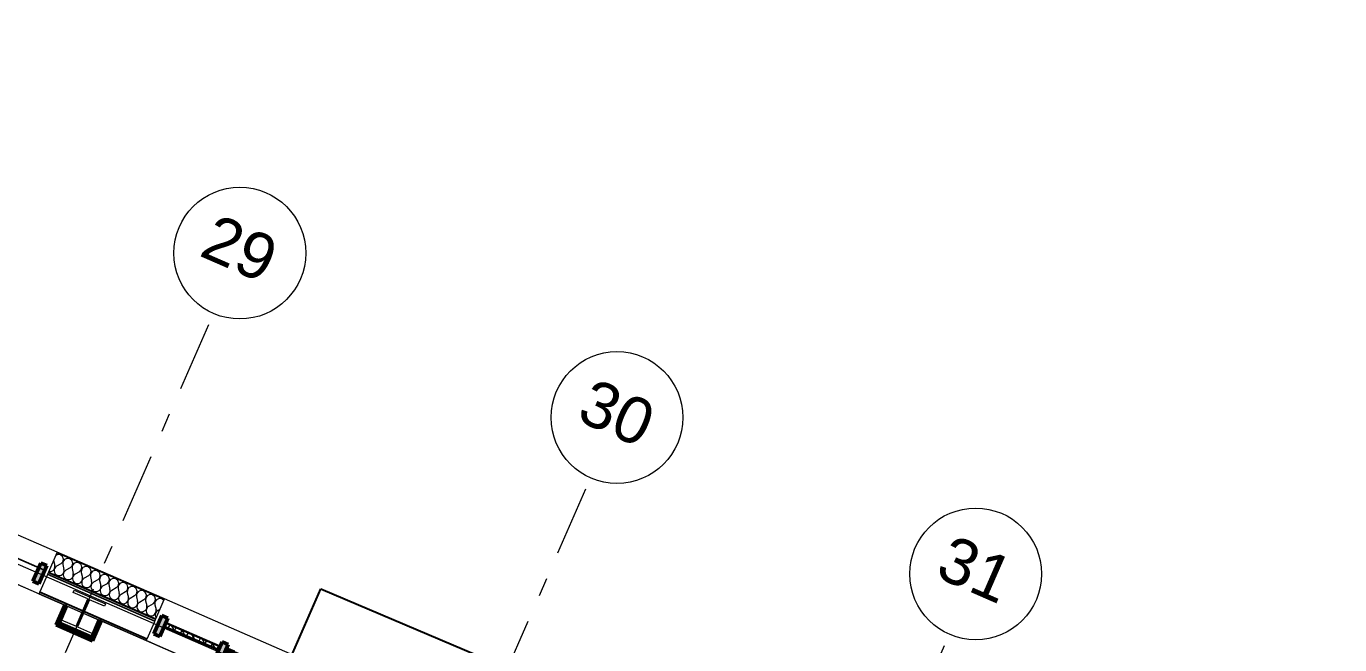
# Model space of a CAD drawing. Header units: millimetres. Extents: x -50172 to 68897, y -80883 to 956680.
# Drawn here: x 15993 to 25960, y -29458 to -24764 of the extents above; entities that cross this region are included whole.
import ezdxf
from ezdxf.enums import TextEntityAlignment as Align

# ---------------------------------------------------------------- set-up
doc = ezdxf.new("R2010")
doc.units = ezdxf.units.MM
doc.header["$MEASUREMENT"] = 0
doc.linetypes.add('Double Dashed', pattern=[1093.611073, 529.166651, -211.666656, 141.111112, -211.666656])
for name, color, linetype, lineweight in [('A-25-M_Curtain_Wall_Pen_No__85', 8, 'Continuous', 20), ('COLUMN.IFC Import_Pen_No__2', 8, 'Continuous', 15), ('New_A-20-M_Floor_Slab_Pen_No__89', 8, 'Continuous', 20), ('New_A-25-M_Curtain_Wall_Pen_No__1', 7, 'Continuous', 13), ('New_A-25-M_Wall_Ext_Pen_No__1', 7, 'Continuous', 13), ('New_ArchiCAD Doors_Pen_No__1', 7, 'Continuous', 13), ('New_ArchiCAD Doors_Pen_No__87', 8, 'Continuous', 20), ('New_ArchiCAD Windows_Pen_No__83', 8, 'Continuous', 20), ('New_ArchiCAD Zone Stamps_Pen_No__9', 7, 'Continuous', 13)]:
    doc.layers.add(name, color=color, linetype=linetype, lineweight=lineweight)
for name, color, linetype, lineweight, true_color in [('A-25-M_Wall_Ext_Pen_No__107', 7, 'Continuous', 15, 0xa6a6a6), ('A-25-M_Wall_Int_Pen_No__107', 7, 'Continuous', 15, 0xa6a6a6), ('A-25-M_Wall_Int_Pen_No__27', 7, 'Continuous', 50, 0x2a2a2a), ('New_A-15-MG_Structural_Grid_Phase_2_Pen_No__222', 7, 'Continuous', 13, 0x65af33), ('New_A-25-M_Curtain_Wall_Pen_No__144', 7, 'Continuous', 0, 0xc8c8c8), ('New_A-25-M_Curtain_Wall_Pen_No__165', 7, 'Continuous', 0, 0x006060), ('New_A-25-M_Curtain_Wall_Pen_No__27', 7, 'Continuous', 50, 0x2a2a2a), ('New_A-25-M_Curtain_Wall_Pen_No__43', 7, 'Continuous', 30, 0x444444), ('New_A-25-M_Wall_Ext_Pen_No__107', 7, 'Continuous', 15, 0xa6a6a6), ('New_A-35-M_FFE-Zone_Pen_No__74', 7, 'Continuous', 20, 0x606060), ('New_ArchiCAD Windows_Pen_No__103', 7, 'Continuous', 15, 0xa6a6a6), ('New_ArchiCAD Windows_Pen_No__23', 7, 'Continuous', 30, 0x2a2a2a), ('New_ArchiCAD Windows_Pen_No__63', 7, 'Continuous', 20, 0x606060)]:
    doc.layers.add(name, color=color, linetype=linetype, lineweight=lineweight, true_color=true_color)
for name, color, linetype in [('A-25-M_Wall_Int', 7, 'Continuous'), ('COLUMN.IFC Import', 7, 'Continuous'), ('New_A-15-MG_Structural_Grid_Phase_2', 7, 'Continuous'), ('New_A-20-M_Floor_Slab', 7, 'Continuous'), ('New_A-25-M_Curtain_Wall', 7, 'Continuous'), ('New_A-25-M_Wall_Ext', 7, 'Continuous'), ('New_A-35-M_FFE-Zone', 7, 'Continuous'), ('New_ArchiCAD Doors', 7, 'Continuous')]:
    doc.layers.add(name, color=color, linetype=linetype)
doc.styles.add('GENERATED_STYLE_2', font='')
doc.styles.add('GENERATED_STYLE_3', font='')
doc.styles.add('GENERATED_STYLE_4', font='')
doc.styles.get('GENERATED_STYLE_2').set_extended_font_data('Arial', bold=True)
doc.styles.get('GENERATED_STYLE_3').set_extended_font_data('Arial')
doc.styles.get('GENERATED_STYLE_4').set_extended_font_data('Swis721 BT')
doc.dimstyles.new('GENERATED_STYLE__2', dxfattribs={"dimtxt": 0.18, "dimasz": 273.6, "dimexe": 0.18, "dimexo": 0.0625, "dimgap": 0.09, "dimtad": 0, "dimtih": 1, "dimtoh": 1, "dimdec": 4, "dimzin": 0, "dimdsep": 46, "dimcen": 0.09, "dimadec": 0, "dimazin": 0, "dimtfac": 1, "dimtdec": 4, "dimtmove": 0, "dimatfit": 3, "dimldrblk": 'ARROWHEAD_5', "dimfxl": 1, "dimtolj": 1, "dimtzin": 0, "dimarcsym": 0})
pattern_1 = [(60, (0, 0), (-43.30127, 25), []), (120, (0, 0), (43.30127, 25), [])]

# ---------------------------------------------------------------- blocks, each defined once
blk = doc.blocks.new('Research Lab_INB 2308_15_1', base_point=(13904.9, -32607.4))
at = {"layer": 'New_A-35-M_FFE-Zone_Pen_No__74', "linetype": 'Continuous'}
for p, q in [((16285.7, -29156.8), (14685.8, -28459.1)), ((16219.8, -29307.7), (16285.7, -29156.8)), ((16560.9, -29276.8), (16495.1, -29427.7)), ((19116.2, -30391), (16560.9, -29276.8)), ((16495.1, -29427.7), (16219.8, -29307.7))]:
    blk.add_line(p, q, dxfattribs=at)
at = {"layer": 'New_ArchiCAD Zone Stamps_Pen_No__9'}
for tag, height, style, p in [('ROOM_NAME', 250, 'GENERATED_STYLE_2', (14219.2, -32504.4)), ('zoneNameLine2', 250, 'GENERATED_STYLE_2', (14030.8, -32936.5)), ('ROOM_NUMBER', 200, 'GENERATED_STYLE_3', (13842.4, -33357.2)), ('measuredAreaCode', 200, 'GENERATED_STYLE_3', (13685.3, -33717.3)), ('DUMMY_649', 200, 'GENERATED_STYLE_3', (13992.8, -33851.4)), ('DUMMY_650', 200, 'GENERATED_STYLE_3', (14482.1, -34064.8)), ('DUMMY_651', 133.3, 'GENERATED_STYLE_3', (14761.4, -34171.3))]:
    blk.add_attdef(tag, text='', height=height, rotation=336.44041, dxfattribs=dict(at, style=style)).set_placement(p, align=Align.TOP_LEFT)
blk = doc.blocks.new('Slab_1_1', base_point=(-34879.7, -33019))
at = {"layer": 'New_A-20-M_Floor_Slab_Pen_No__89', "linetype": 'Continuous', "flags": 128}
blk.add_lwpolyline([(1011.6, -48832.8), (12486.7, -53836.5), (17939.8, -41330.7), (16985.7, -40914.7), (17767.9, -39120.9), (18360.6, -39379.3), (18576.1, -38885), (18937.5, -39042.6), (20222.1, -36096.6), (17371, -34853.4), (19341.1, -30335.3), (10989.4, -26693.5), (10933.1, -26822.8), (1863.4, -22868)], dxfattribs=at)
blk = doc.blocks.new('Curtain Wall_4_1')
at = {"layer": 'New_A-25-M_Curtain_Wall', "linetype": 'Continuous', "lineweight": 0, "true_color": 0x000000}
h = blk.add_hatch(dxfattribs=at)
h.set_pattern_fill('Batt_Insulation_0001', color=178, style=0, pattern_type=2)
h.set_pattern_definition(pattern_1)
h.paths.add_polyline_path([(17464.1, -29471.9), (17051.5, -29292.4), (17040.3, -29318.1), (17453, -29497.5)])
at = {"layer": 'New_A-25-M_Curtain_Wall_Pen_No__144', "linetype": 'Continuous'}
for points in [[(17021, -29237.1), (16960.8, -29375.6), (17006.6, -29395.6), (17066.8, -29257.1)], [(17525.3, -29456.5), (17479.5, -29436.6), (17419.3, -29575), (17465.1, -29595)], [(17938, -29636), (17877.8, -29774.5), (17923.6, -29794.4), (17983.9, -29655.9)], [(18855, -30034.8), (18794.8, -30173.3), (18840.7, -30193.2), (18900.9, -30054.8)]]:
    blk.add_hatch(color=256, dxfattribs=at).paths.add_polyline_path(points)
at = {"layer": 'New_A-25-M_Curtain_Wall_Pen_No__165', "linetype": 'Continuous', "lineweight": 0, "true_color": 0x001818}
blk.add_hatch(color=168, dxfattribs=at).paths.add_polyline_path([(17940.6, -29680.2), (18866.8, -30083), (18867.2, -30082.1), (17941, -29679.3)])
at = {"layer": 'New_ArchiCAD Windows_Pen_No__103', "linetype": 'Continuous'}
for points in [[(17514, -29482.6), (17573.6, -29508.6), (17549.7, -29563.6), (17490.1, -29537.7)], [(17902.7, -29717.1), (17843.1, -29691.2), (17867, -29636.2), (17926.6, -29662.1)]]:
    blk.add_hatch(color=256, dxfattribs=at).paths.add_polyline_path(points)
at = {"layer": 'New_A-25-M_Curtain_Wall_Pen_No__1', "linetype": 'Continuous'}
for p, q in [((17941, -29679.3), (17940.6, -29680.2)), ((17940.6, -29680.2), (18866.8, -30083)), ((18867.2, -30082.1), (17941, -29679.3)), ((18866.8, -30083), (18867.2, -30082.1))]:
    blk.add_line(p, q, dxfattribs=at)
at = {"layer": 'New_A-25-M_Curtain_Wall_Pen_No__27', "linetype": 'Continuous'}
for p, q in [((17021, -29237.1), (16960.8, -29375.6)), ((17006.6, -29395.6), (17066.8, -29257.1)), ((17066.8, -29257.1), (17021, -29237.1)), ((16960.8, -29375.6), (17006.6, -29395.6)), ((17479.5, -29436.6), (17419.3, -29575)), ((17465.1, -29595), (17525.3, -29456.5)), ((17525.3, -29456.5), (17479.5, -29436.6)), ((17419.3, -29575), (17465.1, -29595)), ((17938, -29636), (17877.8, -29774.5)), ((17923.6, -29794.4), (17983.9, -29655.9)), ((17983.9, -29655.9), (17938, -29636)), ((17877.8, -29774.5), (17923.6, -29794.4)), ((18855, -30034.8), (18794.8, -30173.3)), ((18840.7, -30193.2), (18900.9, -30054.8)), ((18900.9, -30054.8), (18855, -30034.8)), ((18794.8, -30173.3), (18840.7, -30193.2))]:
    blk.add_line(p, q, dxfattribs=at)
at = {"layer": 'New_A-25-M_Curtain_Wall_Pen_No__43', "linetype": 'Continuous'}
for p, q in [((17051.5, -29292.4), (17464.1, -29471.9)), ((17453, -29497.5), (17040.3, -29318.1))]:
    blk.add_line(p, q, dxfattribs=at)
at = {"layer": 'New_ArchiCAD Windows_Pen_No__23', "linetype": 'Continuous'}
for p, q in [((17490.1, -29537.7), (17514, -29482.6)), ((17514, -29482.6), (17573.6, -29508.6)), ((17549.7, -29563.6), (17490.1, -29537.7)), ((17573.6, -29508.6), (17549.7, -29563.6)), ((17843.1, -29691.2), (17867, -29636.2)), ((17902.7, -29717.1), (17843.1, -29691.2)), ((17867, -29636.2), (17926.6, -29662.1)), ((17926.6, -29662.1), (17902.7, -29717.1))]:
    blk.add_line(p, q, dxfattribs=at)
at = {"layer": 'New_ArchiCAD Windows_Pen_No__63', "linetype": 'Continuous'}
blk.add_line((17863, -29645.4), (17569.6, -29517.7), dxfattribs=at)
at = {"layer": 'New_ArchiCAD Windows_Pen_No__83', "linetype": 'Continuous'}
for p, q in [((17843.1, -29691.2), (17549.7, -29563.6)), ((17573.6, -29508.6), (17867, -29636.2))]:
    blk.add_line(p, q, dxfattribs=at)
blk = doc.blocks.new('Curtain Wall_5_1')
at = {"layer": 'New_A-25-M_Curtain_Wall', "linetype": 'Continuous', "lineweight": 0, "true_color": 0x000000}
h = blk.add_hatch(dxfattribs=at)
h.set_pattern_fill('Batt_Insulation_0001', color=178, style=0, pattern_type=2)
h.set_pattern_definition(pattern_1)
h.paths.add_polyline_path([(14254.9, -28075.1), (13842.3, -27895.6), (13831.1, -27921.3), (14243.8, -28100.8)])
h = blk.add_hatch(dxfattribs=at)
h.set_pattern_fill('Batt_Insulation_0001', color=178, style=0, pattern_type=2)
h.set_pattern_definition(pattern_1)
h.paths.add_polyline_path([(15171.9, -28474), (14300.8, -28095.1), (14289.6, -28120.7), (15160.8, -28499.6)])
at = {"layer": 'New_A-25-M_Curtain_Wall_Pen_No__144', "linetype": 'Continuous'}
for points in [[(11519.2, -26843.3), (11459, -26981.8), (11504.8, -27001.7), (11565.1, -26863.2)], [(12436.2, -27242.1), (12376, -27380.6), (12421.9, -27400.5), (12482.1, -27262.1)], [(13353.3, -27641), (13293, -27779.4), (13338.9, -27799.4), (13399.1, -27660.9)], [(13857.6, -27860.3), (13811.8, -27840.4), (13751.5, -27978.9), (13797.4, -27998.8)], [(14270.3, -28039.8), (14210.1, -28178.3), (14255.9, -28198.2), (14316.1, -28059.7)], [(15187.3, -28438.6), (15127.1, -28577.1), (15172.9, -28597.1), (15233.2, -28458.6)], [(16150.1, -28857.4), (16104.3, -28837.5), (16044, -28975.9), (16089.9, -28995.9)]]:
    blk.add_hatch(color=256, dxfattribs=at).paths.add_polyline_path(points)
at = {"layer": 'New_A-25-M_Curtain_Wall_Pen_No__165', "linetype": 'Continuous', "lineweight": 0, "true_color": 0x001818}
for points in [[(11521.8, -26887.5), (12448, -27290.3), (12448.4, -27289.4), (11522.2, -26886.6)], [(12438.8, -27286.3), (13365, -27689.2), (13365.4, -27688.2), (12439.2, -27285.4)], [(16116.4, -28884.7), (15190.3, -28481.9), (15189.9, -28482.8), (16116, -28885.6)]]:
    blk.add_hatch(color=168, dxfattribs=at).paths.add_polyline_path(points)
at = {"layer": 'New_ArchiCAD Windows_Pen_No__103', "linetype": 'Continuous'}
for points in [[(13387.7, -27687), (13447.4, -27713), (13423.4, -27768), (13363.8, -27742.1)], [(13776.5, -27921.5), (13716.9, -27895.6), (13740.8, -27840.6), (13800.4, -27866.5)]]:
    blk.add_hatch(color=256, dxfattribs=at).paths.add_polyline_path(points)
at = {"layer": 'New_A-25-M_Curtain_Wall_Pen_No__1', "linetype": 'Continuous'}
for p, q in [((11522.2, -26886.6), (11521.8, -26887.5)), ((11521.8, -26887.5), (12448, -27290.3)), ((12448.4, -27289.4), (11522.2, -26886.6)), ((12439.2, -27285.4), (12438.8, -27286.3)), ((12438.8, -27286.3), (13365, -27689.2)), ((13365.4, -27688.2), (12439.2, -27285.4)), ((12448, -27290.3), (12448.4, -27289.4)), ((13365, -27689.2), (13365.4, -27688.2)), ((15190.3, -28481.9), (15189.9, -28482.8)), ((15189.9, -28482.8), (16116, -28885.6)), ((16116.4, -28884.7), (15190.3, -28481.9)), ((16116, -28885.6), (16116.4, -28884.7))]:
    blk.add_line(p, q, dxfattribs=at)
at = {"layer": 'New_A-25-M_Curtain_Wall_Pen_No__27', "linetype": 'Continuous'}
for p, q in [((11519.2, -26843.3), (11459, -26981.8)), ((11504.8, -27001.7), (11565.1, -26863.2)), ((11565.1, -26863.2), (11519.2, -26843.3)), ((11459, -26981.8), (11504.8, -27001.7)), ((12436.2, -27242.1), (12376, -27380.6)), ((12421.9, -27400.5), (12482.1, -27262.1)), ((12482.1, -27262.1), (12436.2, -27242.1)), ((12376, -27380.6), (12421.9, -27400.5)), ((13353.3, -27641), (13293, -27779.4)), ((13338.9, -27799.4), (13399.1, -27660.9)), ((13399.1, -27660.9), (13353.3, -27641)), ((13293, -27779.4), (13338.9, -27799.4)), ((13811.8, -27840.4), (13751.5, -27978.9)), ((13797.4, -27998.8), (13857.6, -27860.3)), ((13857.6, -27860.3), (13811.8, -27840.4)), ((13751.5, -27978.9), (13797.4, -27998.8)), ((14270.3, -28039.8), (14210.1, -28178.3)), ((14255.9, -28198.2), (14316.1, -28059.7)), ((14316.1, -28059.7), (14270.3, -28039.8)), ((14210.1, -28178.3), (14255.9, -28198.2)), ((15187.3, -28438.6), (15127.1, -28577.1)), ((15172.9, -28597.1), (15233.2, -28458.6)), ((15233.2, -28458.6), (15187.3, -28438.6)), ((15127.1, -28577.1), (15172.9, -28597.1)), ((16104.3, -28837.5), (16044, -28975.9)), ((16089.9, -28995.9), (16150.1, -28857.4)), ((16150.1, -28857.4), (16104.3, -28837.5)), ((16044, -28975.9), (16089.9, -28995.9))]:
    blk.add_line(p, q, dxfattribs=at)
at = {"layer": 'New_A-25-M_Curtain_Wall_Pen_No__43', "linetype": 'Continuous'}
for p, q in [((13842.3, -27895.6), (14254.9, -28075.1)), ((14243.8, -28100.8), (13831.1, -27921.3)), ((14300.8, -28095.1), (15171.9, -28474)), ((15160.8, -28499.6), (14289.6, -28120.7))]:
    blk.add_line(p, q, dxfattribs=at)
at = {"layer": 'New_ArchiCAD Windows_Pen_No__23', "linetype": 'Continuous'}
for p, q in [((13363.8, -27742.1), (13387.7, -27687)), ((13387.7, -27687), (13447.4, -27713)), ((13423.4, -27768), (13363.8, -27742.1)), ((13447.4, -27713), (13423.4, -27768)), ((13716.9, -27895.6), (13740.8, -27840.6)), ((13776.5, -27921.5), (13716.9, -27895.6)), ((13740.8, -27840.6), (13800.4, -27866.5)), ((13800.4, -27866.5), (13776.5, -27921.5))]:
    blk.add_line(p, q, dxfattribs=at)
at = {"layer": 'New_ArchiCAD Windows_Pen_No__63', "linetype": 'Continuous'}
blk.add_line((13736.8, -27849.8), (13443.4, -27722.1), dxfattribs=at)
at = {"layer": 'New_ArchiCAD Windows_Pen_No__83', "linetype": 'Continuous'}
for p, q in [((13716.9, -27895.6), (13423.4, -27768)), ((13447.4, -27713), (13740.8, -27840.6))]:
    blk.add_line(p, q, dxfattribs=at)
blk = doc.blocks.new('*X191')
at = {"layer": 'New_A-25-M_Wall_Ext_Pen_No__107', "linetype": 'Continuous'}
for p, q in [((16232.6, -28772.5), (16217.4, -28779.3)), ((16253.2, -28775.3), (16232.6, -28772.5)), ((16269.3, -28788.5), (16253.2, -28775.3)), ((16276, -28808.2), (16269.3, -28788.5)), ((16164.1, -28901.6), (16167.5, -28902.6)), ((16178, -28902.6), (16188.1, -28899.6)), ((16188.1, -28899.6), (16197, -28894.1)), ((16197, -28894.1), (16204.1, -28886.3)), ((16201, -28816.9), (16200.9, -28819)), ((16200.9, -28819), (16209.7, -28856.1)), ((16204.1, -28886.3), (16208.8, -28876.9)), ((16205.3, -28886.8), (16204.4, -28897.3)), ((16204.4, -28897.3), (16206.4, -28907.6)), ((16209, -28877), (16205.3, -28886.8)), ((16208.8, -28876.9), (16210.7, -28866.5)), ((16215.3, -28868.6), (16209, -28877)), ((16210.7, -28866.5), (16209.7, -28856.1)), ((16223.7, -28862.2), (16215.3, -28868.6)), ((16256.8, -28843.4), (16223.7, -28862.2)), ((16256.8, -28843.4), (16271.4, -28828.5)), ((16271.7, -28828.7), (16270.8, -28849.5)), ((16270.8, -28849.5), (16279.5, -28886.5)), ((16271.4, -28828.5), (16276, -28808.2)), ((16283.4, -28811.5), (16271.7, -28828.7)), ((16278.6, -28907.3), (16280.5, -28897)), ((16285.2, -28899), (16278.9, -28907.5)), ((16280.5, -28897), (16279.5, -28886.5)), ((16302.4, -28803), (16283.4, -28811.5)), ((16293.5, -28892.6), (16285.2, -28899)), ((16326.6, -28873.8), (16293.5, -28892.6)), ((16323.1, -28805.8), (16302.4, -28803)), ((16339.1, -28819), (16323.1, -28805.8)), ((16326.6, -28873.8), (16341.2, -28859)), ((16345.9, -28838.7), (16339.1, -28819)), ((16341.5, -28859.1), (16340.6, -28879.9)), ((16340.6, -28879.9), (16349.4, -28917)), ((16341.2, -28859), (16345.9, -28838.7)), ((16353.2, -28841.9), (16341.5, -28859.1)), ((16372.3, -28833.4), (16353.2, -28841.9)), ((16392.9, -28836.2), (16372.3, -28833.4)), ((16409, -28849.4), (16392.9, -28836.2)), ((16396.5, -28904.3), (16411.1, -28889.4)), ((16415.7, -28869.1), (16409, -28849.4)), ((16411.4, -28889.6), (16410.4, -28910.4)), ((16411.1, -28889.4), (16415.7, -28869.1)), ((16423.1, -28872.4), (16411.4, -28889.6)), ((16442.1, -28863.9), (16423.1, -28872.4)), ((16462.7, -28866.7), (16442.1, -28863.9)), ((16478.8, -28879.9), (16462.7, -28866.7)), ((16485.6, -28899.6), (16478.8, -28879.9)), ((16480.9, -28919.9), (16485.6, -28899.6)), ((16511.9, -28894.3), (16492.9, -28902.8)), ((16532.6, -28897.1), (16511.9, -28894.3)), ((16548.7, -28910.4), (16532.6, -28897.1)), ((16167.5, -28902.6), (16178, -28902.6)), ((16206.4, -28907.6), (16211.1, -28917)), ((16211.1, -28917), (16218.3, -28924.7)), ((16218.3, -28924.7), (16227.2, -28930.2)), ((16227.2, -28930.2), (16237.4, -28933.1)), ((16237.4, -28933.1), (16247.9, -28933)), ((16247.9, -28933), (16258, -28930.1)), ((16258, -28930.1), (16266.9, -28924.5)), ((16266.9, -28924.5), (16273.9, -28916.8)), ((16273.9, -28916.8), (16278.6, -28907.3)), ((16275.2, -28917.3), (16274.3, -28927.8)), ((16274.3, -28927.8), (16276.3, -28938.1)), ((16278.9, -28907.5), (16275.2, -28917.3)), ((16276.3, -28938.1), (16281, -28947.5)), ((16281, -28947.5), (16288.1, -28955.2)), ((16288.1, -28955.2), (16297.1, -28960.7)), ((16297.1, -28960.7), (16307.2, -28963.5)), ((16307.2, -28963.5), (16317.7, -28963.5)), ((16317.7, -28963.5), (16327.8, -28960.6)), ((16327.8, -28960.6), (16336.7, -28955)), ((16336.7, -28955), (16343.8, -28947.2)), ((16343.8, -28947.2), (16348.4, -28937.8)), ((16345, -28947.7), (16344.1, -28958.2)), ((16344.1, -28958.2), (16346.1, -28968.5)), ((16348.7, -28937.9), (16345, -28947.7)), ((16346.1, -28968.5), (16350.8, -28977.9)), ((16348.4, -28937.8), (16350.4, -28927.5)), ((16355, -28929.5), (16348.7, -28937.9)), ((16350.4, -28927.5), (16349.4, -28917)), ((16350.8, -28977.9), (16357.9, -28985.6)), ((16363.3, -28923.1), (16355, -28929.5)), ((16357.9, -28985.6), (16366.9, -28991.1)), ((16396.5, -28904.3), (16363.3, -28923.1)), ((16366.9, -28991.1), (16377, -28994)), ((16377, -28994), (16387.5, -28993.9)), ((16387.5, -28993.9), (16397.6, -28991)), ((16397.6, -28991), (16406.6, -28985.4)), ((16406.6, -28985.4), (16413.6, -28977.7)), ((16410.4, -28910.4), (16419.2, -28947.4)), ((16413.6, -28977.7), (16418.3, -28968.2)), ((16414.8, -28978.2), (16413.9, -28988.7)), ((16413.9, -28988.7), (16415.9, -28999)), ((16418.6, -28968.4), (16414.8, -28978.2)), ((16415.9, -28999), (16420.7, -29008.4)), ((16418.3, -28968.2), (16420.2, -28957.9)), ((16424.8, -28959.9), (16418.6, -28968.4)), ((16420.2, -28957.9), (16419.2, -28947.4)), ((16433.2, -28953.5), (16424.8, -28959.9)), ((16466.3, -28934.7), (16433.2, -28953.5)), ((16466.3, -28934.7), (16480.9, -28919.9)), ((16481.2, -28920), (16480.3, -28940.8)), ((16480.3, -28940.8), (16489.1, -28977.9)), ((16492.9, -28902.8), (16481.2, -28920)), ((16483.5, -29008.1), (16488.1, -28998.7)), ((16488.4, -28998.8), (16484.7, -29008.6)), ((16488.1, -28998.7), (16490, -28988.4)), ((16494.7, -28990.4), (16488.4, -28998.8)), ((16490, -28988.4), (16489.1, -28977.9)), ((16503, -28984), (16494.7, -28990.4)), ((16536.2, -28965.2), (16503, -28984)), ((16536.2, -28965.2), (16550.8, -28950.4)), ((16555.4, -28930.1), (16548.7, -28910.4)), ((16551, -28950.5), (16550.1, -28971.3)), ((16550.1, -28971.3), (16558.9, -29008.3)), ((16550.8, -28950.4), (16555.4, -28930.1)), ((16562.8, -28933.3), (16551, -28950.5)), ((16581.8, -28924.8), (16562.8, -28933.3)), ((16606, -28995.6), (16572.9, -29014.4)), ((16602.4, -28927.6), (16581.8, -28924.8)), ((16618.5, -28940.8), (16602.4, -28927.6)), ((16606, -28995.6), (16620.6, -28980.8)), ((16625.2, -28960.5), (16618.5, -28940.8)), ((16620.9, -28980.9), (16620, -29001.7)), ((16620, -29001.7), (16628.7, -29038.8)), ((16620.6, -28980.8), (16625.2, -28960.5)), ((16632.6, -28963.7), (16620.9, -28980.9)), ((16651.6, -28955.2), (16632.6, -28963.7)), ((16672.3, -28958), (16651.6, -28955.2)), ((16688.3, -28971.3), (16672.3, -28958)), ((16695.1, -28991), (16688.3, -28971.3)), ((16690.4, -29011.3), (16695.1, -28991)), ((16702.4, -28994.2), (16690.7, -29011.4)), ((16721.5, -28985.7), (16702.4, -28994.2)), ((16742.1, -28988.5), (16721.5, -28985.7)), ((16758.2, -29001.7), (16742.1, -28988.5)), ((16764.9, -29021.4), (16758.2, -29001.7)), ((16420.7, -29008.4), (16427.8, -29016.1)), ((16427.8, -29016.1), (16436.8, -29021.6)), ((16436.8, -29021.6), (16446.9, -29024.4)), ((16446.9, -29024.4), (16457.4, -29024.4)), ((16457.4, -29024.4), (16467.5, -29021.5)), ((16467.5, -29021.5), (16476.4, -29015.9)), ((16476.4, -29015.9), (16483.5, -29008.1)), ((16484.7, -29008.6), (16483.8, -29019.1)), ((16483.8, -29019.1), (16485.8, -29029.4)), ((16485.8, -29029.4), (16490.5, -29038.8)), ((16490.5, -29038.8), (16497.6, -29046.5)), ((16497.6, -29046.5), (16506.6, -29052)), ((16506.6, -29052), (16516.7, -29054.9)), ((16516.7, -29054.9), (16527.2, -29054.8)), ((16527.2, -29054.8), (16537.3, -29051.9)), ((16537.3, -29051.9), (16546.2, -29046.4)), ((16546.2, -29046.4), (16553.3, -29038.6)), ((16553.3, -29038.6), (16558, -29029.1)), ((16554.5, -29039.1), (16553.6, -29049.6)), ((16553.6, -29049.6), (16555.6, -29059.9)), ((16558.2, -29029.3), (16554.5, -29039.1)), ((16555.6, -29059.9), (16560.3, -29069.3)), ((16558, -29029.1), (16559.9, -29018.8)), ((16564.5, -29020.8), (16558.2, -29029.3)), ((16559.9, -29018.8), (16558.9, -29008.3)), ((16560.3, -29069.3), (16567.5, -29077)), ((16572.9, -29014.4), (16564.5, -29020.8)), ((16567.5, -29077), (16576.4, -29082.5)), ((16576.4, -29082.5), (16586.6, -29085.3)), ((16586.6, -29085.3), (16597.1, -29085.3)), ((16597.1, -29085.3), (16607.2, -29082.4)), ((16607.2, -29082.4), (16616.1, -29076.8)), ((16616.1, -29076.8), (16623.1, -29069)), ((16623.1, -29069), (16627.8, -29059.6)), ((16624.4, -29069.5), (16623.5, -29080)), ((16623.5, -29080), (16625.4, -29090.3)), ((16628.1, -29059.7), (16624.4, -29069.5)), ((16625.4, -29090.3), (16630.2, -29099.7)), ((16627.8, -29059.6), (16629.7, -29049.3)), ((16634.4, -29051.3), (16628.1, -29059.7)), ((16629.7, -29049.3), (16628.7, -29038.8)), ((16630.2, -29099.7), (16637.3, -29107.5)), ((16642.7, -29044.9), (16634.4, -29051.3)), ((16675.8, -29026.1), (16642.7, -29044.9)), ((16675.8, -29026.1), (16690.4, -29011.3)), ((16685.9, -29107.3), (16693, -29099.5)), ((16690.7, -29011.4), (16689.8, -29032.2)), ((16689.8, -29032.2), (16698.6, -29069.3)), ((16693, -29099.5), (16697.6, -29090.1)), ((16694.2, -29100), (16693.3, -29110.5)), ((16697.9, -29090.2), (16694.2, -29100)), ((16697.6, -29090.1), (16699.6, -29079.7)), ((16704.2, -29081.7), (16697.9, -29090.2)), ((16699.6, -29079.7), (16698.6, -29069.3)), ((16712.5, -29075.3), (16704.2, -29081.7)), ((16745.7, -29056.5), (16712.5, -29075.3)), ((16745.7, -29056.5), (16760.3, -29041.7)), ((16760.6, -29041.8), (16759.6, -29062.6)), ((16759.6, -29062.6), (16768.4, -29099.7)), ((16760.3, -29041.7), (16764.9, -29021.4)), ((16772.3, -29024.6), (16760.6, -29041.8)), ((16769.4, -29110.2), (16768.4, -29099.7)), ((16791.3, -29016.2), (16772.3, -29024.6)), ((16815.5, -29087), (16782.4, -29105.8)), ((16811.9, -29018.9), (16791.3, -29016.2)), ((16828, -29032.2), (16811.9, -29018.9)), ((16815.5, -29087), (16830.1, -29072.2)), ((16834.8, -29051.9), (16828, -29032.2)), ((16830.4, -29072.3), (16829.5, -29093.1)), ((16829.5, -29093.1), (16838.2, -29130.2)), ((16830.1, -29072.2), (16834.8, -29051.9)), ((16842.1, -29055.1), (16830.4, -29072.3)), ((16861.1, -29046.6), (16842.1, -29055.1)), ((16881.8, -29049.4), (16861.1, -29046.6)), ((16897.9, -29062.6), (16881.8, -29049.4)), ((16904.6, -29082.3), (16897.9, -29062.6)), ((16900, -29102.6), (16904.6, -29082.3)), ((16912, -29085.5), (16900.2, -29102.7)), ((16931, -29077.1), (16912, -29085.5)), ((16951.6, -29079.9), (16931, -29077.1)), ((16967.7, -29093.1), (16951.6, -29079.9)), ((16974.4, -29112.8), (16967.7, -29093.1)), ((16637.3, -29107.5), (16646.3, -29112.9)), ((16646.3, -29112.9), (16656.4, -29115.8)), ((16656.4, -29115.8), (16666.9, -29115.7)), ((16666.9, -29115.7), (16677, -29112.8)), ((16677, -29112.8), (16685.9, -29107.3)), ((16693.3, -29110.5), (16695.3, -29120.8)), ((16695.3, -29120.8), (16700, -29130.2)), ((16700, -29130.2), (16707.1, -29137.9)), ((16707.1, -29137.9), (16716.1, -29143.4)), ((16716.1, -29143.4), (16726.2, -29146.2)), ((16726.2, -29146.2), (16736.7, -29146.2)), ((16736.7, -29146.2), (16746.8, -29143.3)), ((16746.8, -29143.3), (16755.8, -29137.7)), ((16755.8, -29137.7), (16762.8, -29129.9)), ((16762.8, -29129.9), (16767.5, -29120.5)), ((16764, -29130.5), (16763.1, -29140.9)), ((16763.1, -29140.9), (16765.1, -29151.2)), ((16767.8, -29120.6), (16764, -29130.5)), ((16765.1, -29151.2), (16769.9, -29160.6)), ((16767.5, -29120.5), (16769.4, -29110.2)), ((16774, -29112.2), (16767.8, -29120.6)), ((16769.9, -29160.6), (16777, -29168.4)), ((16782.4, -29105.8), (16774, -29112.2)), ((16777, -29168.4), (16785.9, -29173.9)), ((16785.9, -29173.9), (16796.1, -29176.7)), ((16796.1, -29176.7), (16806.6, -29176.6)), ((16806.6, -29176.6), (16816.7, -29173.7)), ((16816.7, -29173.7), (16825.6, -29168.2)), ((16825.6, -29168.2), (16832.7, -29160.4)), ((16832.7, -29160.4), (16837.3, -29151)), ((16833.9, -29160.9), (16833, -29171.4)), ((16833, -29171.4), (16835, -29181.7)), ((16837.6, -29151.1), (16833.9, -29160.9)), ((16835, -29181.7), (16839.7, -29191.1)), ((16837.3, -29151), (16839.2, -29140.6)), ((16843.9, -29142.6), (16837.6, -29151.1)), ((16839.2, -29140.6), (16838.2, -29130.2)), ((16839.7, -29191.1), (16846.8, -29198.8)), ((16852.2, -29136.3), (16843.9, -29142.6)), ((16846.8, -29198.8), (16855.8, -29204.3)), ((16885.3, -29117.5), (16852.2, -29136.3)), ((16885.3, -29117.5), (16900, -29102.6)), ((16886.5, -29204.2), (16895.4, -29198.6)), ((16895.4, -29198.6), (16902.5, -29190.8)), ((16900.2, -29102.7), (16899.3, -29123.5)), ((16899.3, -29123.5), (16908.1, -29160.6)), ((16902.5, -29190.8), (16907.2, -29181.4)), ((16903.7, -29191.4), (16902.8, -29201.8)), ((16907.4, -29181.5), (16903.7, -29191.4)), ((16907.2, -29181.4), (16909.1, -29171.1)), ((16913.7, -29173.1), (16907.4, -29181.5)), ((16909.1, -29171.1), (16908.1, -29160.6)), ((16922.1, -29166.7), (16913.7, -29173.1)), ((16955.2, -29147.9), (16922.1, -29166.7)), ((16955.2, -29147.9), (16969.8, -29133.1)), ((16970.1, -29133.2), (16969.2, -29154)), ((16969.2, -29154), (16977.9, -29191.1)), ((16969.8, -29133.1), (16974.4, -29112.8)), ((16981.8, -29116), (16970.1, -29133.2)), ((16978.9, -29201.5), (16977.9, -29191.1)), ((17000.8, -29107.5), (16981.8, -29116)), ((16991.9, -29197.2), (16983.6, -29203.6)), ((17008.6, -29187.7), (16991.9, -29197.2)), ((17021.5, -29110.3), (17000.8, -29107.5)), ((17036.8, -29122.9), (17021.5, -29110.3)), ((16855.8, -29204.3), (16865.9, -29207.1)), ((16865.9, -29207.1), (16876.4, -29207.1)), ((16876.4, -29207.1), (16886.5, -29204.2)), ((16902.8, -29201.8), (16904.8, -29212.2)), ((16904.8, -29212.2), (16909.5, -29221.5)), ((16909.5, -29221.5), (16916.7, -29229.3)), ((16916.7, -29229.3), (16925.6, -29234.8)), ((16925.6, -29234.8), (16935.8, -29237.6)), ((16935.8, -29237.6), (16946.3, -29237.5)), ((16946.3, -29237.5), (16956.4, -29234.6)), ((16956.4, -29234.6), (16965.3, -29229.1)), ((16965.3, -29229.1), (16972.3, -29221.3)), ((16972.3, -29221.3), (16977, -29211.9)), ((16973.6, -29221.8), (16972.7, -29232.3)), ((16972.7, -29232.3), (16974.6, -29242.6)), ((16977.3, -29212), (16973.6, -29221.8)), ((16974.6, -29242.6), (16979.4, -29252)), ((16977, -29211.9), (16978.9, -29201.5)), ((16983.6, -29203.6), (16977.3, -29212)), ((16979.4, -29252), (16980.2, -29252.8))]:
    blk.add_line(p, q, dxfattribs=at)
blk = doc.blocks.new('Simple Door Opening_3')
at = {"layer": 'New_ArchiCAD Doors_Pen_No__1', "linetype": 'Continuous'}
for p, q in [((2556.1, -4.5), (2556.1, 0)), ((-2556.1, 0), (-2556.1, -4.5)), ((-2556.1, -4.5), (-2556.1, -164.5)), ((2556.1, -164.5), (2556.1, -4.5)), ((-2556.1, -164.5), (-2556.1, -170.5)), ((-2556.1, -170.5), (-2556.1, -182.5)), ((-2556.1, -182.5), (-2556.1, -185.5)), ((-2556.1, -185.5), (-2556.1, -329.5)), ((2556.1, -170.5), (2556.1, -164.5)), ((2556.1, -182.5), (2556.1, -170.5)), ((2556.1, -185.5), (2556.1, -182.5)), ((2556.1, -329.5), (2556.1, -185.5)), ((-2556.1, -329.5), (-2556.1, -332.5)), ((-2556.1, -332.5), (-2556.1, -345)), ((2556.1, -332.5), (2556.1, -329.5)), ((2556.1, -345), (2556.1, -332.5))]:
    blk.add_line(p, q, dxfattribs=at)
at = {"layer": 'New_ArchiCAD Doors_Pen_No__87', "linetype": 'Continuous'}
for p, q in [((-2556.1, 0), (2556.1, 0)), ((2556.1, -345), (-2556.1, -345))]:
    blk.add_line(p, q, dxfattribs=at)
blk = doc.blocks.new('Simple Door Opening_4')
at = {"layer": 'New_ArchiCAD Doors_Pen_No__1', "linetype": 'Continuous'}
for p, q in [((-1056, 0), (-1056, -4.5)), ((-1056, -4.5), (-1056, -164.5)), ((1056, -4.5), (1056, 0)), ((1056, -164.5), (1056, -4.5)), ((-1056, -164.5), (-1056, -170.5)), ((-1056, -170.5), (-1056, -182.5)), ((-1056, -182.5), (-1056, -185.5)), ((-1056, -185.5), (-1056, -329.5)), ((1056, -170.5), (1056, -164.5)), ((1056, -182.5), (1056, -170.5)), ((1056, -185.5), (1056, -182.5)), ((1056, -329.5), (1056, -185.5)), ((-1056, -329.5), (-1056, -332.5)), ((-1056, -332.5), (-1056, -345)), ((1056, -332.5), (1056, -329.5)), ((1056, -345), (1056, -332.5))]:
    blk.add_line(p, q, dxfattribs=at)
at = {"layer": 'New_ArchiCAD Doors_Pen_No__87', "linetype": 'Continuous'}
for p, q in [((-1056, 0), (1056, 0)), ((1056, -345), (-1056, -345))]:
    blk.add_line(p, q, dxfattribs=at)
blk = doc.blocks.new('Wall_4_1', base_point=(22006.6, -31651.4))
at = {"layer": 'A-25-M_Wall_Ext_Pen_No__107', "linetype": 'Continuous'}
for points in [[(16285.7, -29156.8), (16299.4, -29162.8), (16304.4, -29151.3), (16290.7, -29145.3)], [(16547.1, -29270.8), (16560.9, -29276.8), (16565.9, -29265.3), (16552.1, -29259.3)]]:
    blk.add_hatch(color=256, dxfattribs=at).paths.add_polyline_path(points)
at = {"layer": 'New_A-25-M_Wall_Ext_Pen_No__107', "linetype": 'Continuous'}
h = blk.add_hatch(dxfattribs=at)
h.set_pattern_fill('Plaster_0001', color=256, style=0, pattern_type=2)
h.set_pattern_definition([(0, (0, 0), (0, 173.2051), [0, -100]), (0, (50, 86.6), (0, 173.2051), [0, -100])])
h.paths.add_polyline_path([(17042.3, -29110.3), (16227.9, -28755.2), (16226.1, -28759.3), (17040.5, -29114.5)])
at = {"layer": 'New_A-25-M_Wall_Ext_Pen_No__107', "linetype": 'Continuous', "lineweight": 0, "true_color": 0x535353}
for points in [[(16969.4, -29277.6), (16155, -28922.5), (16153.8, -28925.2), (16968.2, -29280.4)], [(16910.6, -29412.4), (16096.2, -29057.2), (16095, -29060), (16909.4, -29415.1)]]:
    blk.add_hatch(color=251, dxfattribs=at).paths.add_polyline_path(points)
at = {"layer": 'New_A-25-M_Wall_Ext_Pen_No__107', "linetype": 'Continuous'}
for points in [[(16974.2, -29266.6), (16159.8, -28911.5), (16155, -28922.5), (16969.4, -29277.6)], [(16290.7, -29145.3), (16095, -29060), (16090, -29071.5), (16285.7, -29156.8)], [(16299.4, -29162.8), (16547.1, -29270.8), (16552.1, -29259.3), (16304.4, -29151.3)], [(16560.9, -29276.8), (16904.4, -29426.6), (16909.4, -29415.1), (16565.9, -29265.3)]]:
    blk.add_hatch(color=256, dxfattribs=at).paths.add_polyline_path(points)
at = {"layer": 'New_A-25-M_Wall_Ext_Pen_No__1', "linetype": 'Continuous'}
for p, q in [((17040.5, -29114.5), (16226.1, -28759.3)), ((16968.2, -29280.4), (16153.8, -28925.2)), ((16969.4, -29277.6), (16155, -28922.5)), ((16974.2, -29266.6), (16159.8, -28911.5)), ((16976.6, -29261.1), (16162.2, -28906)), ((16095, -29060), (16909.4, -29415.1)), ((16910.6, -29412.4), (16096.2, -29057.2))]:
    blk.add_line(p, q, dxfattribs=at)
at = {"layer": 'New_A-25-M_Wall_Ext_Pen_No__1', "linetype": 'Continuous', "flags": 128}
for points in [[(17042.3, -29110.3), (16227.9, -28755.2)], [(16090, -29071.5), (16285.7, -29156.8)], [(16299.4, -29162.8), (16547.1, -29270.8)], [(16560.9, -29276.8), (16904.4, -29426.6)]]:
    blk.add_lwpolyline(points, dxfattribs=at)
at = {"layer": 'New_A-25-M_Wall_Ext', "color": 250, "lineweight": 50, "true_color": 0x2a2a2a}
blk.add_blockref('*X191', (0, 0), dxfattribs=at)
at = {"layer": 'New_ArchiCAD Doors', "color": 251, "linetype": 'Continuous', "lineweight": 20, "true_color": 0x606060, "xscale": -1, "zscale": 1000, "rotation": 336.4404115839876}
for name, p in [('Simple Door Opening_3', (13884.9, -27733.5)), ('Simple Door Opening_4', (18010.3, -29532.4))]:
    blk.add_blockref(name, p, dxfattribs=at)
blk = doc.blocks.new('Wall_168_1', base_point=(16225.8, -29294))
at = {"layer": 'A-25-M_Wall_Int_Pen_No__107', "linetype": 'Continuous'}
blk.add_hatch(color=256, dxfattribs=at).paths.add_polyline_path([(16219.8, -29307.7), (16495.1, -29427.7), (16487.3, -29408), (16239.6, -29300)])
at = {"layer": 'A-25-M_Wall_Int_Pen_No__27', "linetype": 'Continuous', "flags": 128}
for points in [[(16487.3, -29408), (16239.6, -29300)], [(16219.8, -29307.7), (16495.1, -29427.7)]]:
    blk.add_lwpolyline(points, dxfattribs=at)
blk = doc.blocks.new('Wall_169_1', base_point=(16487.3, -29408))
at = {"layer": 'A-25-M_Wall_Int_Pen_No__107', "linetype": 'Continuous'}
blk.add_hatch(color=256, dxfattribs=at).paths.add_polyline_path([(16495.1, -29427.7), (16560.9, -29276.8), (16547.1, -29270.8), (16487.3, -29408)])
at = {"layer": 'A-25-M_Wall_Int_Pen_No__27', "linetype": 'Continuous', "flags": 128}
for points in [[(16547.1, -29270.8), (16487.3, -29408)], [(16495.1, -29427.7), (16560.9, -29276.8)]]:
    blk.add_lwpolyline(points, dxfattribs=at)
blk = doc.blocks.new('Wall_170_1', base_point=(16225.8, -29294))
at = {"layer": 'A-25-M_Wall_Int_Pen_No__107', "linetype": 'Continuous'}
blk.add_hatch(color=256, dxfattribs=at).paths.add_polyline_path([(16239.6, -29300), (16299.4, -29162.8), (16285.7, -29156.8), (16219.8, -29307.7)])
at = {"layer": 'A-25-M_Wall_Int_Pen_No__27', "linetype": 'Continuous', "flags": 128}
for points in [[(16285.7, -29156.8), (16219.8, -29307.7)], [(16239.6, -29300), (16299.4, -29162.8)]]:
    blk.add_lwpolyline(points, dxfattribs=at)
blk = doc.blocks.new('Column 17')
at = {"layer": 'COLUMN.IFC Import_Pen_No__2', "linetype": 'Continuous'}
for p, q in [((-129.4, 133.35), (129.4, 133.35)), ((-129.4, 112.85), (-129.4, 133.35)), ((-6.4, 112.85), (-129.4, 112.85)), ((-6.4, -112.85), (-6.4, 112.85)), ((6.4, 112.85), (6.4, -112.85)), ((129.4, 112.85), (6.4, 112.85)), ((129.4, 133.35), (129.4, 112.85)), ((-129.4, -112.85), (-6.4, -112.85)), ((-129.4, -133.35), (-129.4, -112.85)), ((129.4, -133.35), (-129.4, -133.35)), ((6.4, -112.85), (129.4, -112.85)), ((129.4, -112.85), (129.4, -133.35))]:
    blk.add_line(p, q, dxfattribs=at)
blk = doc.blocks.new('ARROWHEAD_5')
at = {"color": 0, "linetype": 'Continuous', "lineweight": 0}
blk.add_line((0, 0), (-1, 0), dxfattribs=at)
blk.add_solid([(-1, 0.2679), (0, 0), (-1, -0.2679), (-1, 0.2679)], dxfattribs=at)
blk = doc.blocks.new('Standard grid marker_32')
at = {"layer": 'New_A-15-MG_Structural_Grid_Phase_2_Pen_No__222', "linetype": 'Double Dashed'}
blk.add_line((20268.4, 0), (27450.4, 0), dxfattribs=at)
at = {"layer": 'New_A-15-MG_Structural_Grid_Phase_2_Pen_No__222', "linetype": 'Continuous'}
blk.add_circle((27950.4, 0), 500, dxfattribs=at)
at = {"layer": 'New_A-15-MG_Structural_Grid_Phase_2_Pen_No__222', "style": 'GENERATED_STYLE_4'}
for tag, p in [('AC_MarkerText_1_0', (-500, 36.5)), ('AC_MarkerText_1_1', (27950.4, 36.5))]:
    blk.add_attdef(tag, text='', height=350, rotation=270, dxfattribs=at).set_placement(p, align=Align.MIDDLE_CENTER)
blk = doc.blocks.new('Standard grid marker_33')
at = {"layer": 'New_A-15-MG_Structural_Grid_Phase_2_Pen_No__222', "linetype": 'Double Dashed'}
blk.add_line((20268.4, 0), (27450.4, 0), dxfattribs=at)
at = {"layer": 'New_A-15-MG_Structural_Grid_Phase_2_Pen_No__222', "linetype": 'Continuous'}
blk.add_circle((27950.4, 0), 500, dxfattribs=at)
at = {"layer": 'New_A-15-MG_Structural_Grid_Phase_2_Pen_No__222', "style": 'GENERATED_STYLE_4'}
for tag, p in [('AC_MarkerText_1_0', (-500, 36.5)), ('AC_MarkerText_1_1', (27950.4, 36.5))]:
    blk.add_attdef(tag, text='', height=350, rotation=270, dxfattribs=at).set_placement(p, align=Align.MIDDLE_CENTER)
blk = doc.blocks.new('Standard grid marker_35')
at = {"layer": 'New_A-15-MG_Structural_Grid_Phase_2_Pen_No__222', "linetype": 'Double Dashed'}
blk.add_line((1000, 0), (47486.2, 0), dxfattribs=at)
at = {"layer": 'New_A-15-MG_Structural_Grid_Phase_2_Pen_No__222', "style": 'GENERATED_STYLE_4'}
for tag, p in [('AC_MarkerText_1_0', (-500, 43.3)), ('AC_MarkerText_1_1', (48986.2, 43.3))]:
    blk.add_attdef(tag, text='', height=350, rotation=180, dxfattribs=at).set_placement(p, align=Align.MIDDLE_CENTER)

msp = doc.modelspace()

# ---------------------------------------------------------------- block references
at = {"layer": 'A-25-M_Wall_Int', "color": 250, "lineweight": 50, "true_color": 0x2a2a2a}
for name, p in [('Wall_170_1', (16225.8, -29294)), ('Wall_168_1', (16225.8, -29294)), ('Wall_169_1', (16487.3, -29408))]:
    msp.add_blockref(name, p, dxfattribs=at)
at = {"layer": 'COLUMN.IFC Import', "linetype": 'Continuous', "zscale": 1000, "rotation": 336.4404115839877}
msp.add_blockref('Column 17', (16422.4, -29216.6), dxfattribs=at)
at = {"layer": 'New_A-15-MG_Structural_Grid_Phase_2', "color": 8, "linetype": 'Continuous', "lineweight": 15, "zscale": 1000, "rotation": 156.4404115839929}
msp.add_blockref('Standard grid marker_35', (26876.4, -33774.9), dxfattribs=at)
at = {"layer": 'New_A-15-MG_Structural_Grid_Phase_2', "color": 8, "linetype": 'Continuous', "lineweight": 15}
ref = msp.add_blockref('Standard grid marker_32', (6441.9, -52106.2), dxfattribs=dict(at, zscale=1000, rotation=66.44041158399293))
ref.add_attrib('AC_MarkerText_1_1', '29', dxfattribs={"layer": 'New_A-15-MG_Structural_Grid_Phase_2_Pen_No__222', "color": 85, "true_color": 0x65af33, "height": 350, "rotation": 336.44041, "style": 'GENERATED_STYLE_4'}).set_placement((17613.7, -26449.3), align=Align.MIDDLE_CENTER)
ref = msp.add_blockref('Standard grid marker_32', (9303.8, -53354.1), dxfattribs=dict(at, zscale=1000, rotation=66.44041158399293))
ref.add_attrib('AC_MarkerText_1_1', '30', dxfattribs={"layer": 'New_A-15-MG_Structural_Grid_Phase_2_Pen_No__222', "color": 85, "true_color": 0x65af33, "height": 350, "rotation": 336.44041, "style": 'GENERATED_STYLE_4'}).set_placement((20475.6, -27697.1), align=Align.MIDDLE_CENTER)
ref = msp.add_blockref('Standard grid marker_33', (12025.6, -54541), dxfattribs=dict(at, zscale=1000, rotation=66.44041158399293))
ref.add_attrib('AC_MarkerText_1_1', '31', dxfattribs={"layer": 'New_A-15-MG_Structural_Grid_Phase_2_Pen_No__222', "color": 85, "true_color": 0x65af33, "height": 350, "rotation": 336.44041, "style": 'GENERATED_STYLE_4'}).set_placement((23197.5, -28884), align=Align.MIDDLE_CENTER)
at = {"layer": 'New_A-20-M_Floor_Slab', "color": 8, "linetype": 'Continuous', "lineweight": 20}
msp.add_blockref('Slab_1_1', (-34879.7, -33019), dxfattribs=at)
at = {"layer": 'New_A-25-M_Curtain_Wall', "linetype": 'Continuous', "lineweight": 0}
for name in ['Curtain Wall_5_1', 'Curtain Wall_4_1']:
    msp.add_blockref(name, (0, 0), dxfattribs=at)
at = {"layer": 'New_A-25-M_Wall_Ext', "color": 250, "lineweight": 50, "true_color": 0x2a2a2a}
msp.add_blockref('Wall_4_1', (22006.6, -31651.4), dxfattribs=at)
at = {"layer": 'New_A-35-M_FFE-Zone', "linetype": 'Continuous'}
msp.add_blockref('Research Lab_INB 2308_15_1', (13904.9, -32607.4), dxfattribs=at)

# ---------------------------------------------------------------- leaders
at = {"layer": 'A-25-M_Curtain_Wall_Pen_No__85', "linetype": 'Continuous', "annotation_type": 0, "has_hookline": 1, "hookline_direction": 0, "text_width": 1535.7, "horizontal_direction": (0.917019, -0.398843, 0)}
msp.add_leader([(17945.4, -29681.7), (18227.4, -29033.3), (19967.9, -29770.1)], dimstyle='GENERATED_STYLE__2', dxfattribs=at)

doc.saveas('drawing.dxf')
